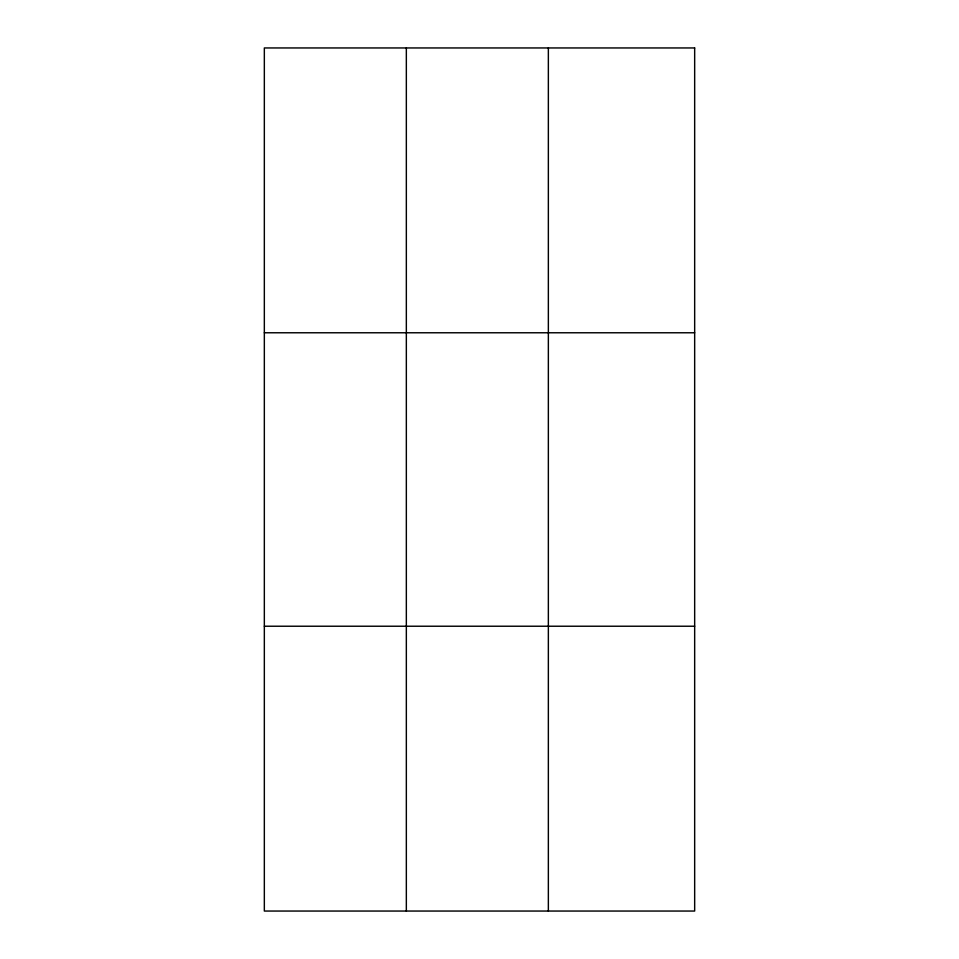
<?xml version="1.0" encoding="UTF-8"?>
<svg xmlns="http://www.w3.org/2000/svg" width="959" height="959" viewBox="0 0 959 959"><rect width="100%" height="100%" fill="white"/><g stroke="black" fill="none" stroke-linecap="round" stroke-linejoin="round"><path stroke-width="1.44" d="M406.34 47.95L406.34 911.05M548.356 47.95L548.356 911.05M264.336 332.773L694.664 332.773M264.336 626.227L694.664 626.227M694.664 47.95L694.664 911.05L264.336 911.05L264.336 47.95L694.664 47.95"/></g></svg>
